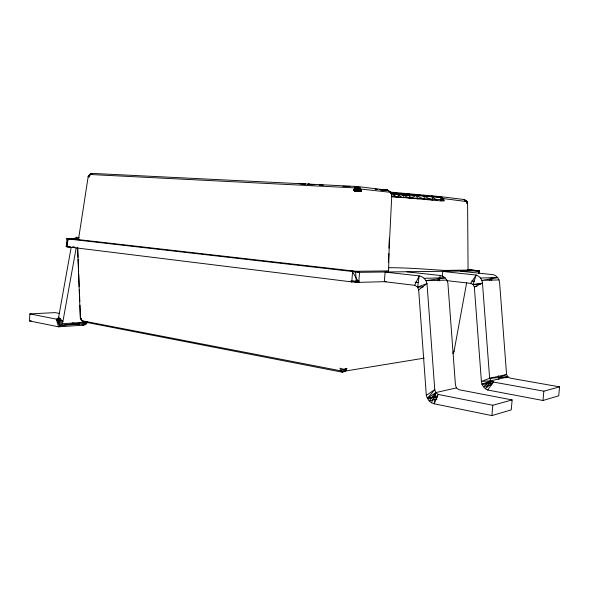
<?xml version="1.0" encoding="UTF-8"?>
<svg xmlns="http://www.w3.org/2000/svg" width="589" height="589" viewBox="0 0 589 589"><rect width="100%" height="100%" fill="white"/><g stroke="black" fill="none" stroke-linecap="round" stroke-linejoin="round"><path stroke-width="0.88" d="M386.156 281.623L358.76 282.367L351.773 281.91L67.08 246.762L66.734 238.692L78.455 239.613L355.962 271.279L388.593 270.925L389.425 238.177L389.027 248.124M388.453 262.598L388.814 253.557M389.653 238.442L391.788 195.29L391.317 192.765L387.761 190.218L357.302 186.514L92.304 173.402L90.515 173.829L88.181 176.648L78.455 239.613M29.855 313.893L56.264 319.105L57.685 318.708L62.265 323.722L87.533 322.139L86.546 323.722L83.837 325.15L58.561 326.807L29.45 320.939L29.855 313.893L55.175 312.619L59.57 313.458M69.701 246.916L67.08 246.762L67.551 238.898L78.256 239.443L66.734 238.692L78.256 239.443M67.89 241.291L68.044 238.685L78.955 239.024M396.272 197.035L393.496 194.12L390.404 192.102L440.506 196.638L463.742 199.472L466.009 200.356L467.033 201.637L466.893 203.499L467.6 203.499L468.071 270.079L444.113 270.417L431.141 269.541A66.263 3.365 4.8 0 0 388.652 267.745M350.33 281.189L351.773 281.91L352.568 271.853L351.64 271.028L359.562 272.317L479.306 270.852L478.658 273.252M355.962 271.279L359.562 272.317L358.76 282.367L351.302 280.968M442.339 276.639L442.781 271.441L476.199 275.063C479.74 276.16 482.141 279.51 482.479 283.14L489.636 378.285L490.983 380.759L493.368 382.047L543.838 391.184L559.55 386.848L558.711 395.837L542.977 400.491L487.721 390.021C484.18 388.637 481.773 385.206 481.404 381.451L474.329 286.843L473.011 284.48L470.685 283.375L446.521 280.614M478.732 273.664L478.967 270.94L468.071 270.079L479.306 270.852L468.071 270.079M491.881 415.598L492.802 405.269L512.143 399.931L511.237 409.878L491.881 415.598L434.203 403.796C430.176 402.832 427.239 399.342 426.326 395.396L418.661 289.928L417.63 287.101L419.191 275.866L385.118 272.118L384.337 281.667L414.685 285.319L417.63 287.101L423.13 286.895M542.977 400.491L543.838 391.184M466.643 282.823L454.016 351.493L453.14 353.326L453.353 351.162M439.475 280.887L440.241 275.468L406.866 271.86M512.143 399.931L458.772 389.675L456.482 387.901L435.801 392.569L434.203 403.796L438.142 394.416L435.801 392.569L434.748 389.638L426.996 283.545C426.127 279.753 423.152 276.425 419.191 275.866L414.685 285.319M76.158 248.05L62.868 321.69L62.265 323.722L59.997 326.409L56.264 319.105L58.561 326.807L59.997 326.409L57.685 318.708L58.65 317.096L71.181 247.292M478.526 273.289L478.967 270.94L467.769 270.189M453.14 353.326L454.016 351.493M68.044 238.685L66.152 246.585L67.08 246.762M354.585 186.477L357.302 186.514L360.151 188.981L361.109 191.337L354.261 190.814L355.174 187.913L357.302 186.514L359.746 187.803L355.27 187.663M480.3 284.207L473.011 284.48L476.199 275.063L470.685 283.375M89.984 175.375L90.515 173.829L92.333 174.02M491.462 280.526L492.595 277.213M92.304 173.402L89.984 174.491L89.079 176.781L88.181 176.648L90.515 173.829L88.181 176.648M431.509 402.758L435.801 392.569L427.371 398.348L437.318 397.288M390.897 192.353L391.788 195.29L390.897 192.353L360.151 188.981L359.224 191.027L354.261 190.814M77.571 247.387L80.318 318.296L81.54 320.652L83.984 321.896L342.415 372.219L345.581 371.21L346.847 368.508L345.088 368.758M437.671 280.791L439.136 277.75M81.532 319.591L80.472 318.053L81.208 318.472L81.54 320.652L343.461 371.35L424.213 358.134M489.525 280.578L491.484 277.655M487.721 390.021L493.368 382.047L485.321 388.718L490.983 380.759L507.902 376.923L510.243 378.153L559.55 386.848M435.801 392.569L429.16 400.888L436.964 399.033M463.742 199.472L467.033 201.637L467.18 203.529L467.6 203.499L467.033 201.637L443.473 198.581L440.925 200.901L391.663 196.476M73.618 238.979L76.423 237.249L79.125 237.558M505.509 377.836L507.902 376.923L506.584 374.53L489.636 378.285L481.404 381.451L490.983 380.759L483.355 386.715L491.903 384.705M418.661 289.928L426.996 283.545L417.63 287.101M81.54 320.652L82.136 320.239M426.326 395.396L434.748 389.638L427.371 398.348L437.804 395.926M351.773 281.91L353.002 281.108L359.364 281.093M466.009 200.356L465.008 201.004L467.033 201.637M354.615 186.499L357.302 186.514L360.151 188.981L356.713 190.836L355.174 187.913L89.984 174.491M402.28 197.668L395.16 192.669L403.436 195.209L410.062 198.405L416.305 195.467L440.918 197.573L443.473 198.581L444.032 200.871L440.925 200.901L440.506 196.638L443.473 198.581M492.544 383.351L482.008 384.219L490.983 380.759M342.415 372.219L340.53 370.945L340.074 368.154L342.452 369.141L344.911 369.229L346.847 368.508M355.653 187.066L357.302 186.514L357.442 187.582L359.746 187.803M482.008 384.219L493.133 381.665M476.994 286.342L474.329 286.843L482.479 283.14L473.011 284.48M358.259 187.354L355.174 187.913L360.151 188.981M60.395 318.391L57.685 318.708L61.278 325.349L87.533 322.139M354.644 186.809L357.302 186.514L354.681 186.544M354.261 190.335L361.285 190.232L353.856 189.4M361.388 191.366L354.394 190.821L361.057 190.807L354.099 190.534M489.636 378.285L507.902 376.923L498.537 377.615L498.397 375.782M61.278 325.349L86.546 323.722L85.353 321.572M69.399 246.541L66.152 246.585L69.664 246.828M60.395 318.553L57.685 318.708L62.868 321.69L58.65 317.096M29.45 320.939L31.261 320.836M390.919 193.766L409.73 195.813L416.305 195.467L424.544 199.642L424.058 196.122L423.027 195.283L432.297 196.778L436.994 200.606M354.814 186.625L357.302 186.514M499.001 279.908L481.868 280.416L497.683 277.588L499.001 279.908L499.59 282.543L506.584 374.53L498.537 377.615L498.927 379.397M361.322 190.004L357.803 189.717L361.028 189.783M437.553 280.224L439.35 280.18M446.852 280.106L425.943 280.673L445.115 277.817L446.852 280.106L447.876 282.867L455.452 385.081L456.482 387.901M480.528 278.015L497.683 277.588L495.769 275.807L493.449 274.732L460.708 271.234M424.168 278.303L445.115 277.817L442.832 276.219L440.241 275.468M342.82 186.33L350.057 186.418M355.734 187.552L357.442 187.582L355.697 187.42M359.607 191.373L361.271 191.418M357.803 189.717L360.902 189.82M354.445 187.707L359.872 187.935M355.439 188.37L360.093 188.59L354.946 188.112M361.182 189.636L354.195 189.319M359.562 272.317L67.551 238.898M355.167 189.29L360.601 189.54M354.136 189.849L361.381 190.424M354.571 189.202L360.843 189.503M359.629 188.024L355.196 187.803L359.739 188.112M353.915 189.121L360.328 189.437M358.281 191.131L354.931 190.954L356.875 191.167M345.581 371.21L340.53 370.945L342.452 369.141L345.581 371.21L344.911 369.229M390.794 193.339L418.97 194.937L424.058 196.122L432.554 200.275L432.297 196.778L431.582 195.968L440.918 197.573L444.032 200.871M390.647 193.28L418.97 194.937M391.633 196.77L443.915 199.789M72.329 247.071L74.074 247.174M360.365 188.222L355.108 187.891L360.387 188.289M354.055 190.645L358.686 191.042L354.482 190.77M468.233 269.961L476.987 270.528L467.865 269.571M305.316 184.092L299.035 183.628L305.316 184.062M314.364 184.659L308.054 184.232L312.494 184.622M319.775 185.02L323.383 185.263M380.538 189.732L387.761 190.218L391.317 192.765M67.58 246.504L70.172 246.673M314.283 184.681L308.003 184.247L313.481 184.659M319.665 185.049L322.352 185.233M359.746 189.916L361.462 190.033M354.387 189.827L361.315 190.483M354.453 190.843L359.04 191.153M73.183 247.078L74.936 247.196M319.805 185.108L321.609 185.233M379.802 189.658L387.761 190.218L386.222 190.645L385.434 190.291L387.761 190.218L379.795 189.621M355.307 187.994L359.805 188.318M308.091 184.328L312.612 184.674M353.996 190.048L361.197 190.652M375.075 189.216L376.886 189.363M380.516 189.651L384.138 189.93L380.472 189.621M355.277 188.038L359.754 188.384M354.07 190.578L358.436 190.917M308.054 184.35L311.662 184.637M375.922 189.246L377.748 189.4M308.165 184.386L311.824 184.688M355.005 188.06L360.188 188.502M308.157 184.409L310.896 184.644M353.974 189.599L361.285 190.232L353.974 189.481M359.54 191.418L361.072 191.55M354.158 189.577L361.285 190.232M353.967 190.026L361.131 190.711M354.541 189.702L360.704 190.284M355.241 188.222L357.913 188.495M471.752 280.938L474.469 281.248M358.708 190.299L361.285 190.593M353.989 189.997L356.698 190.306M415.112 282.138L418.713 282.565M359.423 190.829L361.19 191.057M417.895 199.089L416.305 195.467L407.566 193.928L409.73 195.813L410.062 198.405M80.318 318.296L81.208 318.472M56.529 319.82L62.699 321.027M72.388 322.912L79.434 324.289M82.077 324.804L83.837 325.15M88.321 176.707L89.447 176.928M438.142 394.416L492.802 405.269M351.64 271.028L355.594 272.14L356.345 282.308L353.002 281.108M409.73 195.813L400.925 193.288L403.436 195.209L403.848 197.823M390.404 192.102L397.987 194.642L398.473 197.278M390.963 193.17L393.496 194.12L394.048 196.785M388.129 270.741L388.593 270.925M355.712 281.181L358.76 282.367L352.568 271.853M414.98 194.598L416.305 195.467M82.754 320.791L83.984 321.896M80.472 318.053L81.584 319.51M83.616 321.601L85.272 324.76L84.507 322.264M77.218 239.811L76.423 237.249L76.622 239.075M82.821 321.822L83.586 324.318M77.652 247.27L78.057 257.378M78.131 259.219L78.646 272.089M78.712 273.929L79.228 286.799M79.338 289.552L79.817 301.502M79.957 305.183L80.398 316.212"/></g></svg>
